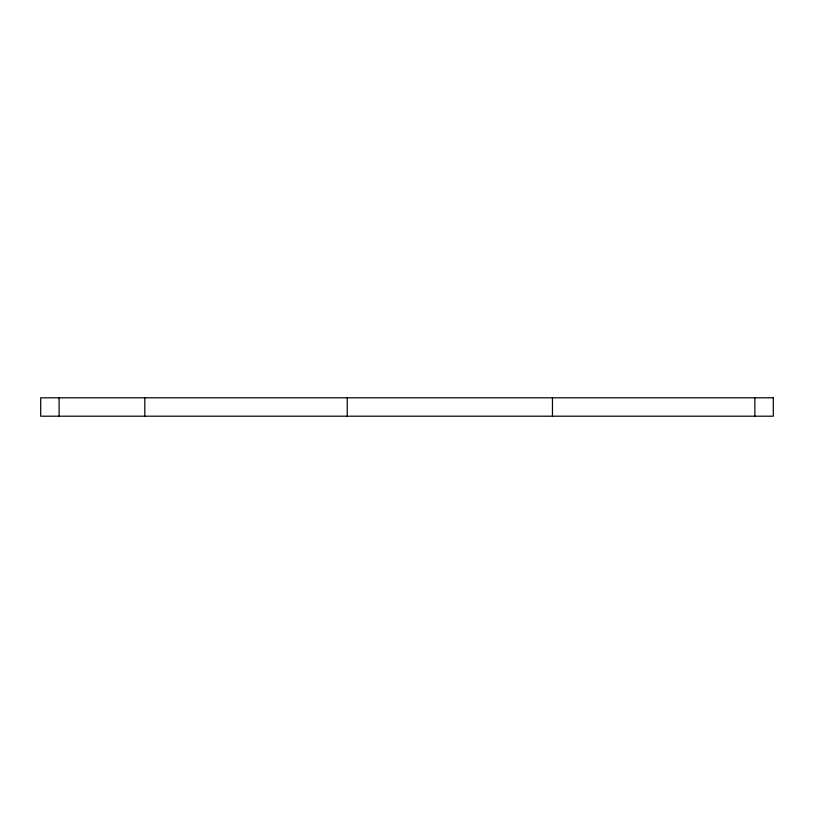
<?xml version="1.0" encoding="UTF-8"?>
<svg xmlns="http://www.w3.org/2000/svg" width="814" height="814" viewBox="0 0 814 814"><rect width="100%" height="100%" fill="white"/><g stroke="black" fill="none" stroke-linecap="round" stroke-linejoin="round"><path stroke-width="1.22" d="M754.873 397.802L754.873 416.198M552.452 397.802L552.452 416.198M347.232 397.802L347.232 416.198M144.811 397.802L144.811 416.198M59.107 397.802L59.107 416.198M773.3 397.802L40.7 397.802L40.7 416.198L773.3 416.198L773.3 397.802"/></g></svg>
